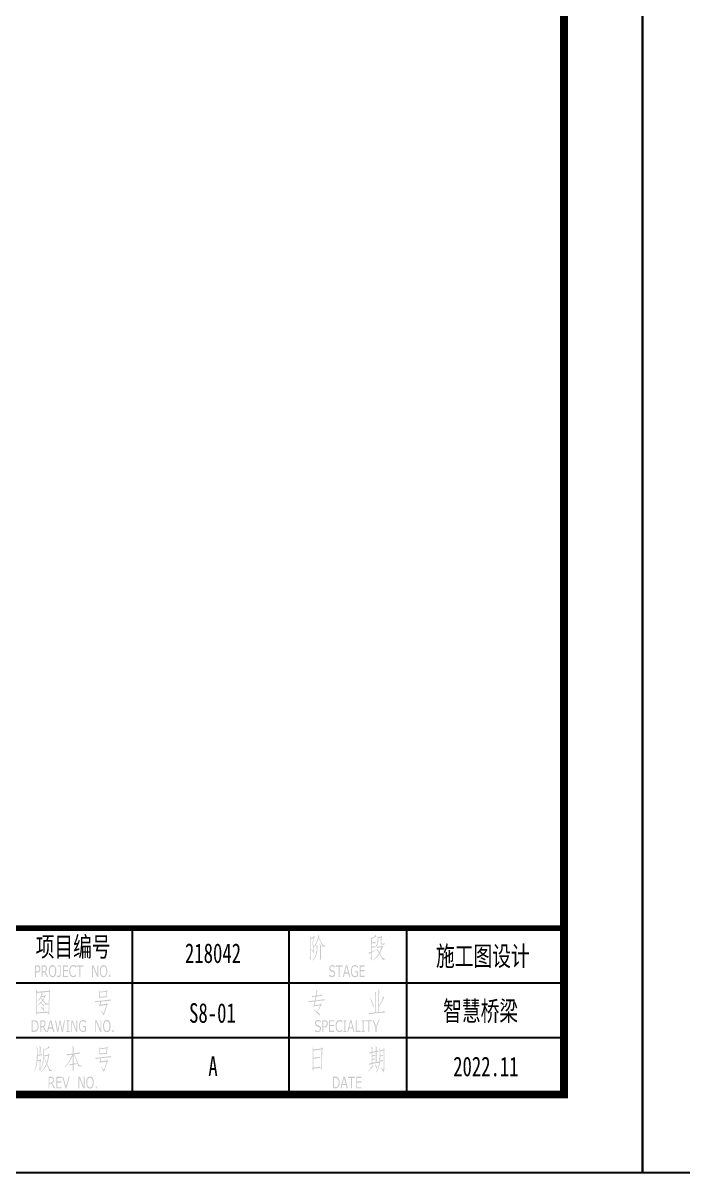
# Model space of a CAD drawing. Header units: millimetres. Extents: x 1621 to 2881, y 1542 to 1880.
# Drawn here: x 1962.3 to 2046.3, y 1583.3 to 1729.8 of the extents above; entities that cross this region are included whole.
import ezdxf
from ezdxf.enums import TextEntityAlignment as Align

# ---------------------------------------------------------------- set-up
doc = ezdxf.new("R2010")
doc.units = ezdxf.units.MM
doc.layers.add('CCCC', color=7, linetype='Continuous')
doc.styles.get("Standard").update_dxf_attribs({"font": '', "width": 0.7})
doc.styles.get('Standard').set_extended_font_data('仿宋_GB2312')

# ---------------------------------------------------------------- blocks, each defined once
blk = doc.blocks.new('tk')
h = blk.add_hatch(color=256)
h.paths.add_polyline_path([(378.29, -266.89), (378.16, -266.76), (378.11, -266.94), (377.75, -267.05), (378.11, -267.07), (377.93, -267.74), (377.96, -267.77), (378.06, -268.1), (378.11, -268.38), (378.06, -268.69), (377.96, -268.74), (378.08, -268.95), (378.11, -268.87), (378.19, -268.54), (378.19, -268.23), (378.24, -268.23), (378.19, -268.2), (378.14, -268), (377.98, -267.72), (378.03, -267.61), (378.14, -267.28), (378.21, -267.02)])
h.paths.add_polyline_path([(378.11, -267.07), (377.75, -267.05), (377.67, -266.76), (377.62, -266.76), (377.65, -266.94), (377.65, -267.3), (377.65, -269.41), (377.6, -269.64), (377.7, -269.9), (377.75, -269.75), (377.75, -267.18)])
h.paths.add_polyline_path([(378.86, -266.82), (378.75, -266.58), (378.73, -266.58), (378.73, -266.61), (378.68, -266.94), (378.62, -267.15), (378.52, -267.48), (378.47, -267.61), (378.34, -267.87), (378.19, -268.2), (378.24, -268.23), (378.37, -268), (378.5, -267.74), (378.62, -267.43), (378.78, -267.1), (378.78, -266.97), (378.83, -266.89)])
h.paths.add_polyline_path([(379.63, -268.05), (379.5, -268.02), (379.32, -267.95), (379.19, -267.74), (379.14, -267.64), (378.98, -267.38), (378.78, -266.97), (378.78, -267.1), (378.93, -267.43), (379.09, -267.77), (379.19, -268.02), (379.27, -268.18), (379.37, -268.15), (379.63, -268.13)])
h.paths.add_polyline_path([(379.09, -268.08), (378.91, -267.84), (378.88, -267.87), (378.91, -267.92), (378.93, -268.26), (378.93, -269.44), (378.91, -269.67), (378.98, -269.9), (379.04, -269.77), (379.04, -268.31)])
h.paths.add_polyline_path([(378.65, -268.13), (378.5, -267.92), (378.47, -267.95), (378.5, -268.13), (378.5, -268.51), (378.5, -268.64), (378.44, -268.98), (378.37, -269.26), (378.29, -269.41), (378.14, -269.64), (377.96, -269.88), (377.96, -269.93), (378.14, -269.8), (378.32, -269.57), (378.44, -269.34), (378.47, -269.23), (378.55, -268.92), (378.6, -268.59), (378.6, -268.38)])
h.paths.add_polyline_path([(377.83, -268.49), (377.8, -268.51), (377.96, -268.74), (378.06, -268.69)], flags=17)
h.paths.add_polyline_path([(386.03, -266.64), (386, -266.64), (385.85, -266.87), (385.75, -266.94), (385.52, -267.1), (385.64, -267.12), (385.85, -267), (386.08, -266.89)])
h.paths.add_polyline_path([(385.64, -267.12), (385.52, -267.1), (385.46, -266.94), (385.41, -266.94), (385.44, -267.07), (385.44, -267.43), (385.41, -268.85), (385.52, -268.8), (385.52, -268.31), (385.57, -268.28), (385.85, -268.26), (386.08, -268.2), (386, -268.2), (385.52, -268.15), (385.54, -267.74), (385.57, -267.74), (385.85, -267.72), (386.03, -267.72), (385.54, -267.61), (385.54, -267.2)])
h.paths.add_polyline_path([(385.95, -267.56), (385.82, -267.59), (385.54, -267.61), (386.03, -267.72)], flags=17)
h.paths.add_polyline_path([(385.93, -268.1), (385.8, -268.13), (385.52, -268.15), (386, -268.2)], flags=17)
h.paths.add_polyline_path([(385.41, -268.98), (385.1, -268.95), (385.21, -269.1)], flags=17)
h.paths.add_polyline_path([(386.03, -268.64), (386.03, -268.59), (385.52, -268.8), (385.41, -268.85), (385.31, -268.87), (385.1, -268.95), (385.41, -268.98), (385.41, -269.46), (385.36, -269.62), (385.46, -269.88), (385.52, -269.82), (385.52, -268.92)])
h.paths.add_polyline_path([(386.67, -267.02), (386.78, -267.02), (386.36, -266.94), (386.26, -266.71), (386.26, -266.76), (386.26, -267.1), (386.26, -267.28), (386.24, -267.61), (386.16, -267.9), (386, -268.2), (386.08, -268.2), (386.24, -267.95), (386.31, -267.66), (386.36, -267.41), (386.36, -267.07)])
h.paths.add_polyline_path([(386.85, -266.92), (386.75, -266.76), (386.67, -266.89), (386.36, -266.94), (386.78, -267.02)])
h.paths.add_polyline_path([(386.78, -267.02), (386.67, -267.02), (386.67, -267.69), (386.78, -267.92), (386.98, -267.92), (387.19, -267.84), (386.85, -267.77), (386.75, -267.64)])
h.paths.add_polyline_path([(387.11, -267.69), (387.01, -267.77), (386.85, -267.77), (387.19, -267.84)], flags=17)
h.paths.add_polyline_path([(386.96, -268.13), (386.83, -268), (386.75, -268.1), (386.57, -268.13), (386.31, -268.18), (386.16, -268.2), (386.26, -268.33), (386.44, -268.28), (386.75, -268.23), (386.88, -268.23)])
h.paths.add_polyline_path([(386.88, -268.23), (386.75, -268.23), (386.72, -268.31), (386.62, -268.62), (386.49, -268.9), (386.44, -269), (386.42, -269.03), (386.52, -269.1), (386.67, -269.36), (386.8, -269.59), (386.88, -269.82), (387.29, -269.77), (387.29, -269.7), (387.14, -269.67), (386.93, -269.59), (386.9, -269.54), (386.75, -269.34), (386.57, -269), (386.65, -268.82), (386.78, -268.54)])
h.paths.add_polyline_path([(386.36, -268.64), (386.31, -268.49), (386.13, -268.54), (386.16, -268.59), (386.29, -268.69), (386.31, -268.72), (386.44, -269), (386.49, -268.9)])
h.paths.add_polyline_path([(386.52, -269.1), (386.42, -269.03), (386.26, -269.28), (386.08, -269.49), (385.9, -269.7), (385.7, -269.88), (385.72, -269.93), (385.75, -269.9), (385.98, -269.72), (386.16, -269.54), (386.34, -269.34)])
h = blk.add_hatch(color=256)
h.paths.add_polyline_path([(343.21, -270.62), (343.08, -270.54), (342.93, -270.52), (342.64, -270.52), (342.64, -272.04), (342.77, -272.04), (342.77, -271.47), (342.93, -271.47), (342.98, -271.47), (343.13, -271.42), (343.23, -271.32), (342.77, -271.32), (342.77, -270.7), (342.93, -270.7), (343.23, -270.65)])
h.paths.add_polyline_path([(343.23, -270.65), (342.93, -270.7), (343.03, -270.7), (343.13, -270.78), (343.16, -270.8), (343.18, -270.98), (343.18, -271.06), (343.13, -271.21), (343.05, -271.29), (342.9, -271.32), (343.23, -271.32), (343.31, -271.16), (343.34, -270.98), (343.31, -270.8)])
h.paths.add_polyline_path([(343.95, -270.54), (343.8, -270.52), (343.49, -270.52), (343.49, -272.04), (343.62, -272.04), (343.62, -271.42), (343.83, -271.42), (343.98, -271.37), (343.62, -271.26), (343.62, -270.7), (343.8, -270.7), (344.08, -270.65), (344.06, -270.62)])
h.paths.add_polyline_path([(344.16, -270.8), (344.08, -270.65), (343.8, -270.7), (343.93, -270.7), (344.01, -270.8), (344.03, -270.96), (344.03, -271.03), (343.98, -271.19), (343.93, -271.24), (343.77, -271.26), (343.62, -271.26), (343.98, -271.37), (344.08, -271.26), (344.16, -271.11), (344.19, -270.93)])
h.paths.add_polyline_path([(343.98, -271.37), (343.83, -271.42), (344.19, -272.04), (344.34, -272.04)])
h.paths.add_polyline_path([(345.14, -270.6), (345.01, -270.52), (344.88, -270.49), (344.75, -270.52), (344.62, -270.6), (344.52, -270.7), (344.52, -270.75), (344.44, -270.88), (344.42, -271.06), (344.39, -271.29), (344.39, -271.34), (344.42, -271.55), (344.47, -271.7), (344.52, -271.86), (344.62, -271.96), (344.88, -271.91), (344.85, -271.91), (344.73, -271.86), (344.62, -271.73), (344.6, -271.68), (344.55, -271.5), (344.55, -271.29), (344.55, -271.16), (344.57, -270.98), (344.62, -270.83), (344.65, -270.8), (344.75, -270.7), (344.88, -270.65)])
h.paths.add_polyline_path([(345.24, -270.7), (345.14, -270.6), (344.88, -270.65), (344.91, -270.65), (345.03, -270.7), (345.14, -270.83), (345.16, -270.9), (345.21, -271.06), (345.21, -271.29), (345.21, -271.39), (345.19, -271.6), (345.14, -271.73), (345.11, -271.78), (345.01, -271.88), (344.88, -271.91), (344.62, -271.96), (344.75, -272.04), (344.88, -272.06), (345.01, -272.04), (345.14, -271.96), (345.24, -271.86), (345.24, -271.83), (345.32, -271.68), (345.34, -271.5), (345.37, -271.29), (345.37, -271.24), (345.34, -271.03), (345.29, -270.85)])
h.paths.add_polyline_path([(345.93, -270.52), (345.57, -270.52), (345.57, -270.67), (345.81, -270.67), (345.81, -271.57), (345.81, -271.7), (345.75, -271.83), (345.75, -271.86), (345.63, -271.88), (345.86, -271.93), (345.91, -271.83), (345.93, -271.65)])
h.paths.add_polyline_path([(345.86, -271.93), (345.63, -271.88), (345.6, -271.88), (345.45, -271.86), (345.45, -272.01), (345.5, -272.04), (345.63, -272.06), (345.75, -272.04)])
h.paths.add_polyline_path([(346.86, -270.52), (346.19, -270.52), (346.19, -272.04), (346.86, -272.04), (346.86, -271.88), (346.32, -271.88), (346.32, -271.29), (346.86, -271.29), (346.86, -271.14), (346.32, -271.14), (346.32, -270.7), (346.86, -270.7)])
h.paths.add_polyline_path([(347.86, -270.65), (347.5, -270.65), (347.61, -270.67), (347.73, -270.75), (347.84, -270.85), (347.86, -270.85)], flags=17)
h.paths.add_polyline_path([(347.76, -270.57), (347.63, -270.52), (347.5, -270.49), (347.35, -270.52), (347.25, -270.6), (347.14, -270.7), (347.12, -270.75), (347.07, -270.9), (347.01, -271.08), (347.01, -271.29), (347.01, -271.34), (347.01, -271.55), (347.07, -271.7), (347.14, -271.86), (347.25, -271.96), (347.37, -272.04), (347.5, -272.06), (347.66, -272.04), (347.71, -272.01), (347.86, -271.93), (347.5, -271.91), (347.45, -271.91), (347.35, -271.86), (347.25, -271.73), (347.19, -271.65), (347.14, -271.5), (347.14, -271.29), (347.14, -271.16), (347.17, -270.98), (347.25, -270.83), (347.25, -270.8), (347.37, -270.7), (347.5, -270.65), (347.86, -270.65)])
h.paths.add_polyline_path([(347.86, -271.7), (347.84, -271.7), (347.79, -271.78), (347.66, -271.86), (347.63, -271.88), (347.5, -271.91), (347.86, -271.93)], flags=17)
h.paths.add_polyline_path([(348.79, -270.52), (347.91, -270.52), (347.91, -270.7), (348.27, -270.7), (348.27, -272.04), (348.4, -272.04), (348.4, -270.7), (348.79, -270.7)])
h.paths.add_polyline_path([(350.07, -270.52), (349.89, -270.52), (349.89, -272.04), (350.02, -272.04), (350.02, -270.72)])
h.paths.add_polyline_path([(350.07, -270.52), (350.02, -270.72), (350.56, -272.04), (350.59, -271.75)])
h.paths.add_polyline_path([(350.69, -270.52), (350.59, -270.52), (350.59, -271.75), (350.56, -272.04), (350.69, -272.04)])
h.paths.add_polyline_path([(351.64, -270.6), (351.51, -270.52), (351.39, -270.49), (351.23, -270.52), (351.13, -270.6), (351.03, -270.7), (351, -270.75), (350.95, -270.88), (350.9, -271.06), (350.9, -271.29), (350.9, -271.34), (350.92, -271.55), (350.95, -271.7), (351.03, -271.86), (351.13, -271.96), (351.39, -271.91), (351.33, -271.91), (351.21, -271.86), (351.13, -271.73), (351.08, -271.68), (351.05, -271.5), (351.03, -271.29), (351.03, -271.16), (351.05, -270.98), (351.13, -270.83), (351.13, -270.8), (351.23, -270.7), (351.39, -270.65)])
h.paths.add_polyline_path([(351.72, -270.7), (351.64, -270.6), (351.39, -270.65), (351.41, -270.65), (351.54, -270.7), (351.62, -270.83), (351.67, -270.9), (351.69, -271.06), (351.72, -271.29), (351.72, -271.39), (351.69, -271.6), (351.62, -271.73), (351.62, -271.78), (351.51, -271.88), (351.39, -271.91), (351.13, -271.96), (351.23, -272.04), (351.39, -272.06), (351.51, -272.04), (351.62, -271.96), (351.72, -271.86), (351.75, -271.83), (351.8, -271.68), (351.85, -271.5), (351.85, -271.29), (351.85, -271.24), (351.82, -271.03), (351.8, -270.85)])
h.paths.add_polyline_path([(352.23, -271.75), (352.08, -271.75), (352.08, -272.04), (352.23, -272.04)])
h = blk.add_hatch(color=256)
h.paths.add_polyline_path([(380.84, -270.62), (380.73, -270.57), (380.6, -270.52), (380.48, -270.49), (380.45, -270.49), (380.32, -270.54), (380.22, -270.62), (380.48, -270.65), (380.58, -270.67), (380.71, -270.72), (380.81, -270.83), (380.84, -270.83)])
h.paths.add_polyline_path([(380.53, -271.19), (380.4, -271.14), (380.27, -271.06), (380.24, -270.9), (380.24, -270.88), (380.3, -270.72), (380.35, -270.7), (380.48, -270.65), (380.22, -270.62), (380.14, -270.75), (380.09, -270.93), (380.12, -271.03), (380.17, -271.19), (380.24, -271.26), (380.37, -271.34), (380.6, -271.39), (380.71, -271.5), (380.73, -271.62), (380.73, -271.68), (380.66, -271.83), (380.6, -271.88), (380.48, -271.91), (380.76, -271.93), (380.84, -271.78), (380.86, -271.6), (380.86, -271.47), (380.81, -271.37), (380.73, -271.26), (380.58, -271.21)])
h.paths.add_polyline_path([(380.76, -271.93), (380.48, -271.91), (380.35, -271.88), (380.22, -271.8), (380.12, -271.7), (380.09, -271.7), (380.09, -271.93), (380.22, -271.98), (380.35, -272.04), (380.48, -272.06), (380.53, -272.06), (380.66, -272.01)])
h.paths.add_polyline_path([(381.81, -270.52), (380.94, -270.52), (380.94, -270.7), (381.3, -270.7), (381.3, -272.04), (381.43, -272.04), (381.43, -270.7), (381.81, -270.7)])
h.paths.add_polyline_path([(382.4, -270.52), (382.22, -270.52), (381.84, -272.04), (381.97, -272.04), (382.07, -271.6), (382.53, -271.6), (382.12, -271.44), (382.3, -270.7)])
h.paths.add_polyline_path([(382.4, -270.52), (382.3, -270.7), (382.51, -271.44), (382.12, -271.44), (382.53, -271.6), (382.64, -272.04), (382.79, -272.04)])
h.paths.add_polyline_path([(383.51, -270.52), (383.38, -270.49), (383.36, -270.49), (383.23, -270.54), (383.1, -270.6), (383, -270.7), (382.97, -270.75), (382.92, -270.9), (382.87, -271.06), (382.87, -271.29), (382.87, -271.34), (382.89, -271.55), (382.92, -271.73), (383, -271.86), (383.02, -271.88), (383.12, -271.98), (383.25, -272.04), (383.38, -272.06), (383.48, -272.04), (383.61, -272.01), (383.77, -271.91), (383.38, -271.91), (383.33, -271.91), (383.2, -271.86), (383.1, -271.73), (383.05, -271.65), (383.02, -271.47), (383, -271.26), (383, -271.16), (383.02, -270.98), (383.1, -270.83), (383.12, -270.78), (383.23, -270.7), (383.36, -270.65), (383.77, -270.65), (383.64, -270.57)])
h.paths.add_polyline_path([(383.77, -270.65), (383.38, -270.65), (383.51, -270.67), (383.64, -270.75), (383.74, -270.85), (383.77, -270.85)], flags=17)
h.paths.add_polyline_path([(383.77, -271.29), (383.36, -271.29), (383.36, -271.44), (383.64, -271.44), (383.64, -271.83), (383.51, -271.88), (383.38, -271.91), (383.77, -271.91)], flags=17)
h.paths.add_polyline_path([(384.64, -270.52), (383.97, -270.52), (383.97, -272.04), (384.64, -272.04), (384.64, -271.86), (384.1, -271.86), (384.1, -271.29), (384.64, -271.29), (384.64, -271.14), (384.1, -271.14), (384.1, -270.7), (384.64, -270.7)])
h = blk.add_hatch(color=256)
h.paths.add_polyline_path([(344.44, -273.91), (342.9, -273.91), (342.8, -273.62), (342.77, -273.65), (342.77, -273.75), (342.8, -274.11), (342.8, -276.45), (342.77, -276.66), (342.9, -276.94), (342.93, -276.66), (344.31, -276.58), (342.9, -276.56), (342.9, -274.06), (343.52, -274.01), (343.57, -274.01)])
h.paths.add_polyline_path([(344.49, -273.65), (344.42, -273.78), (342.9, -273.91), (344.44, -273.91), (344.39, -275.42), (344.24, -275.42), (343.95, -275.48), (344.37, -275.5), (344.37, -275.53), (344.37, -276.04), (344.37, -276.38), (344.34, -276.53), (342.9, -276.56), (344.31, -276.58), (344.42, -276.86), (344.47, -276.71), (344.47, -276.68), (344.47, -276.61), (344.47, -276.45), (344.47, -276.22), (344.47, -275.91), (344.49, -275.53), (344.49, -275.06), (344.52, -274.55), (344.52, -273.93), (344.62, -273.8)])
h.paths.add_polyline_path([(343.57, -274.01), (343.52, -274.01), (343.44, -274.27), (343.34, -274.55), (343.18, -274.83), (343.05, -275.09), (343.08, -275.14), (343.23, -274.94), (343.36, -274.7), (343.47, -274.68), (343.39, -274.68), (343.44, -274.52), (343.83, -274.52), (343.95, -274.52), (343.47, -274.47), (343.57, -274.24), (343.65, -274.16)], flags=17)
h.paths.add_polyline_path([(344.03, -274.45), (343.93, -274.29), (343.85, -274.4), (343.47, -274.47), (343.95, -274.52)], flags=17)
h.paths.add_polyline_path([(343.95, -274.52), (343.83, -274.52), (343.77, -274.65), (343.62, -274.91), (343.57, -274.99), (343.65, -275.06), (343.75, -275.19), (343.95, -275.48), (344.24, -275.42), (344.06, -275.37), (343.93, -275.24), (343.7, -274.99), (343.8, -274.83)], flags=17)
h.paths.add_polyline_path([(343.83, -274.52), (343.44, -274.52), (343.49, -274.63), (343.57, -274.6)], flags=16)
h.paths.add_polyline_path([(343.47, -274.68), (343.36, -274.7), (343.41, -274.78), (343.57, -274.99), (343.62, -274.91), (343.52, -274.78)], flags=16)
h.paths.add_polyline_path([(343.65, -275.06), (343.57, -274.99), (343.49, -275.09), (343.31, -275.3), (343.11, -275.5), (342.93, -275.66), (342.93, -275.71), (343.05, -275.63), (343.26, -275.48), (343.47, -275.3)], flags=17)
h.paths.add_polyline_path([(343.8, -275.58), (343.7, -275.53), (343.47, -275.35), (343.44, -275.42), (343.65, -275.66), (343.8, -275.84)], flags=17)
h.paths.add_polyline_path([(343.62, -275.96), (343.39, -275.76), (343.34, -275.81), (343.47, -275.96), (343.65, -276.2), (343.8, -276.4), (343.8, -276.09)], flags=17)
h.paths.add_polyline_path([(344.37, -275.5), (343.95, -275.48), (344.01, -275.58)], flags=17)
h.paths.add_polyline_path([(344.21, -276.43), (344.16, -276.43), (344.03, -276.45), (343.83, -276.45), (343.59, -276.48), (343.29, -276.5), (342.9, -276.56), (344.34, -276.53)], flags=17)
h.paths.add_polyline_path([(351.9, -273.8), (351.77, -273.68), (351.72, -273.8), (350.87, -273.91), (351.82, -273.91)])
h.paths.add_polyline_path([(351.82, -273.91), (351.72, -273.91), (351.69, -274.47), (350.92, -274.55), (350.77, -274.58), (350.87, -274.76), (350.92, -274.68), (351.85, -274.58), (351.77, -274.45)])
h.paths.add_polyline_path([(351.72, -273.91), (350.87, -273.91), (350.79, -273.68), (350.77, -273.7), (350.77, -273.73), (350.82, -274.06), (350.82, -274.4), (350.77, -274.58), (350.92, -274.55), (350.9, -274.01)])
h.paths.add_polyline_path([(352.26, -275.04), (352.36, -275.04), (352.21, -274.88), (352.16, -274.88), (351.98, -274.94), (351.69, -274.96), (351.31, -275.01), (351.15, -275.04), (350.82, -275.06), (350.56, -275.09), (350.38, -275.09), (351.59, -275.12), (351.87, -275.09), (352.08, -275.06)])
h.paths.add_polyline_path([(351.26, -275.14), (351.59, -275.12), (350.38, -275.09), (350.25, -275.09), (350.38, -275.27), (350.41, -275.24), (350.59, -275.22), (350.95, -275.17), (351.08, -275.17)])
h.paths.add_polyline_path([(351.08, -275.17), (350.95, -275.17), (350.85, -275.58), (350.97, -275.55)])
h.paths.add_polyline_path([(351.93, -275.5), (351.8, -275.32), (351.72, -275.45), (350.97, -275.55), (350.85, -275.58), (350.79, -275.6), (351.72, -275.6), (351.67, -275.81), (351.54, -276.2), (351.44, -276.48), (351.36, -276.66), (351.49, -276.68), (351.59, -276.4), (351.69, -276.04), (351.82, -275.6)])
h.paths.add_polyline_path([(351.72, -275.6), (350.79, -275.6), (350.87, -275.78), (350.95, -275.71)], flags=17)
h.paths.add_polyline_path([(351.03, -276.22), (351, -276.25), (351.08, -276.4), (351.26, -276.68), (351.36, -276.92), (351.39, -276.86), (351.49, -276.68), (351.36, -276.66)])
h = blk.add_hatch(color=256)
h.paths.add_polyline_path([(379.14, -274.25), (379.04, -274.3), (378.83, -274.35), (378.5, -274.4), (378.39, -274.4), (378.29, -274.43), (378.03, -274.45), (377.85, -274.48), (377.98, -274.61), (378.06, -274.58), (378.37, -274.53), (378.47, -274.53), (378.57, -274.5), (378.88, -274.45), (379.11, -274.43), (379.24, -274.4)])
h.paths.add_polyline_path([(378.62, -273.89), (378.47, -273.6), (378.44, -273.63), (378.47, -273.71), (378.47, -273.96), (378.39, -274.4), (378.5, -274.4), (378.52, -274.3), (378.57, -273.99)])
h.paths.add_polyline_path([(379.47, -274.84), (379.45, -274.86), (379.29, -274.89), (379.09, -274.92), (378.78, -274.97), (378.39, -275.02), (379.5, -275.02), (379.6, -275.02)])
h.paths.add_polyline_path([(378.83, -275.07), (379.11, -275.04), (379.34, -275.02), (378.39, -275.02), (378.47, -274.53), (378.37, -274.53), (378.29, -275.02), (378.11, -275.04), (377.8, -275.07), (377.6, -275.1), (378.47, -275.12)])
h.paths.add_polyline_path([(378.47, -275.12), (377.6, -275.1), (377.44, -275.1), (377.57, -275.25), (377.67, -275.22), (377.9, -275.2), (378.26, -275.15), (378.37, -275.15)])
h.paths.add_polyline_path([(378.37, -275.15), (378.26, -275.15), (378.16, -275.61), (378.08, -275.66), (378.16, -275.84), (378.24, -275.76), (378.93, -275.64), (378.26, -275.64)])
h.paths.add_polyline_path([(379.16, -275.56), (379.01, -275.38), (378.96, -275.51), (378.26, -275.64), (378.93, -275.64), (378.62, -276.51), (378.68, -276.51), (378.78, -276.23), (378.93, -275.92), (379.01, -275.74)])
h.paths.add_polyline_path([(378.93, -276.72), (378.86, -276.69), (378.65, -276.54), (378.68, -276.51), (378.62, -276.51), (378.14, -276.15), (378.11, -276.2), (378.32, -276.41), (378.52, -276.59), (378.73, -276.79), (378.88, -276.97)])
h = blk.add_hatch(color=256)
h.paths.add_polyline_path([(385.77, -275.66), (385.7, -275.48), (385.59, -275.17), (385.46, -274.89), (385.34, -274.58), (385.31, -274.63), (385.34, -274.71), (385.46, -275.07), (385.57, -275.4), (385.64, -275.69), (385.7, -275.94)], flags=17)
h.paths.add_polyline_path([(386.03, -274.45), (386.03, -274.38), (386.08, -274.09), (385.9, -273.86), (385.88, -273.89), (385.93, -273.99), (385.95, -274.35), (385.93, -276.54), (385.75, -276.56), (385.46, -276.59), (385.23, -276.61), (386.42, -276.61), (386.72, -276.59), (386.98, -276.56), (386.03, -276.54)])
h.paths.add_polyline_path([(386.47, -274.14), (386.52, -273.86), (386.34, -273.6), (386.31, -273.66), (386.34, -273.76), (386.36, -274.14), (386.36, -276.51), (386.03, -276.54), (386.98, -276.56), (387.19, -276.54), (387.32, -276.54), (386.44, -276.51), (386.44, -275.82), (386.44, -275.69)])
h.paths.add_polyline_path([(386.65, -275.51), (386.78, -275.25), (386.9, -275.02), (386.93, -274.94), (387.08, -274.76), (386.96, -274.4), (386.93, -274.43), (386.93, -274.53), (386.85, -274.86), (386.75, -275.1), (386.62, -275.38), (386.44, -275.69), (386.44, -275.82)], flags=17)
h.paths.add_polyline_path([(387.16, -276.38), (387.03, -276.41), (386.8, -276.46), (386.44, -276.51), (387.32, -276.54)], flags=17)
h.paths.add_polyline_path([(385.9, -276.66), (386.26, -276.64), (386.42, -276.61), (385.23, -276.61), (385.1, -276.59), (385.26, -276.79), (385.28, -276.77), (385.41, -276.74), (385.62, -276.72)])
h = blk.add_hatch(color=256)
h.paths.add_polyline_path([(342.77, -277.58), (342.64, -277.53), (342.49, -277.53), (342.23, -277.53), (342.23, -279.02), (342.49, -279.02), (342.64, -279.02), (342.77, -278.97), (342.9, -278.9), (342.36, -278.87), (342.36, -277.69), (342.49, -277.69), (342.85, -277.61)])
h.paths.add_polyline_path([(342.95, -277.71), (342.85, -277.61), (342.49, -277.69), (342.64, -277.71), (342.77, -277.76), (342.85, -277.84), (342.9, -277.92), (342.95, -278.07), (342.98, -278.28), (342.98, -278.41), (342.93, -278.59), (342.85, -278.72), (342.77, -278.79), (342.64, -278.84), (342.49, -278.87), (342.36, -278.87), (342.9, -278.9), (342.98, -278.82), (342.98, -278.79), (343.05, -278.64), (343.11, -278.48), (343.11, -278.28), (343.11, -278.23), (343.08, -278.02), (343.03, -277.87)])
h.paths.add_polyline_path([(343.75, -277.56), (343.59, -277.53), (343.31, -277.53), (343.31, -279.02), (343.44, -279.02), (343.44, -278.43), (343.65, -278.43), (343.77, -278.38), (343.8, -278.36), (343.44, -278.28), (343.44, -277.69), (343.62, -277.69), (343.9, -277.64), (343.88, -277.61)])
h.paths.add_polyline_path([(343.9, -277.64), (343.62, -277.69), (343.72, -277.71), (343.83, -277.79), (343.85, -277.94), (343.85, -278.02), (343.8, -278.2), (343.72, -278.25), (343.59, -278.28), (343.44, -278.28), (343.8, -278.36), (343.9, -278.25), (343.98, -278.12), (343.98, -277.94), (343.98, -277.79)])
h.paths.add_polyline_path([(343.77, -278.38), (343.65, -278.43), (343.98, -279.02), (344.16, -279.02)])
h.paths.add_polyline_path([(344.73, -277.53), (344.55, -277.53), (344.16, -279.02), (344.29, -279.02), (344.39, -278.61), (344.85, -278.61), (344.44, -278.46), (344.62, -277.71)])
h.paths.add_polyline_path([(344.73, -277.53), (344.62, -277.71), (344.8, -278.46), (344.44, -278.46), (344.85, -278.61), (344.96, -279.02), (345.11, -279.02)])
h.paths.add_polyline_path([(345.32, -277.53), (345.19, -277.53), (345.47, -279.02), (345.55, -278.74)])
h.paths.add_polyline_path([(345.88, -277.53), (345.78, -277.53), (345.55, -278.74), (345.47, -279.02), (345.6, -279.02), (345.83, -277.79)])
h.paths.add_polyline_path([(345.88, -277.53), (345.83, -277.79), (346.06, -279.02), (346.11, -278.74)])
h.paths.add_polyline_path([(346.47, -277.53), (346.35, -277.53), (346.11, -278.74), (346.06, -279.02), (346.19, -279.02)])
h.paths.add_polyline_path([(347.04, -277.53), (346.63, -277.53), (346.63, -277.66), (346.76, -277.66), (346.76, -278.9), (346.63, -278.9), (346.63, -279.02), (347.04, -279.02), (347.04, -278.9), (346.89, -278.9), (346.89, -277.66), (347.04, -277.66)])
h.paths.add_polyline_path([(347.43, -277.53), (347.25, -277.53), (347.25, -279.02), (347.37, -279.02), (347.37, -277.74)])
h.paths.add_polyline_path([(347.43, -277.53), (347.37, -277.74), (347.89, -279.02), (347.91, -278.77)])
h.paths.add_polyline_path([(348.04, -277.53), (347.91, -277.53), (347.91, -278.77), (347.89, -279.02), (348.04, -279.02)])
h.paths.add_polyline_path([(349.02, -277.56), (348.89, -277.51), (348.76, -277.51), (348.74, -277.51), (348.61, -277.53), (348.48, -277.61), (348.38, -277.71), (348.35, -277.74), (348.3, -277.89), (348.25, -278.07), (348.25, -278.28), (348.25, -278.36), (348.25, -278.54), (348.3, -278.72), (348.38, -278.84), (348.4, -278.87), (348.51, -278.97), (348.63, -279.05), (348.76, -279.05), (348.87, -279.05), (348.99, -279), (349.15, -278.92), (348.76, -278.9), (348.71, -278.9), (348.58, -278.84), (348.48, -278.74), (348.43, -278.64), (348.38, -278.48), (348.38, -278.28), (348.38, -278.15), (348.4, -277.97), (348.48, -277.82), (348.51, -277.79), (348.61, -277.69), (348.74, -277.66), (349.12, -277.64)])
h.paths.add_polyline_path([(349.12, -277.64), (348.74, -277.66), (348.76, -277.66), (348.89, -277.69), (349.02, -277.74), (349.12, -277.87)], flags=17)
h.paths.add_polyline_path([(349.15, -278.28), (348.74, -278.28), (348.74, -278.43), (349.02, -278.43), (349.02, -278.82), (348.89, -278.87), (348.76, -278.9), (349.15, -278.92)], flags=17)
h.paths.add_polyline_path([(350.49, -277.53), (350.31, -277.53), (350.31, -279.02), (350.43, -279.02), (350.43, -277.74)])
h.paths.add_polyline_path([(350.49, -277.53), (350.43, -277.74), (350.95, -279.02), (351, -278.77)])
h.paths.add_polyline_path([(351.1, -277.53), (351, -277.53), (351, -278.77), (350.95, -279.02), (351.1, -279.02)])
h.paths.add_polyline_path([(351.93, -277.53), (351.77, -277.51), (351.64, -277.53), (351.54, -277.58), (351.44, -277.71), (351.41, -277.74), (351.36, -277.89), (351.31, -278.07), (351.31, -278.28), (351.31, -278.33), (351.33, -278.54), (351.36, -278.72), (351.44, -278.84), (351.51, -278.97), (351.77, -278.9), (351.75, -278.9), (351.62, -278.84), (351.54, -278.74), (351.49, -278.66), (351.46, -278.48), (351.44, -278.28), (351.44, -278.15), (351.46, -277.97), (351.54, -277.82), (351.54, -277.79), (351.64, -277.69), (351.77, -277.66), (352.03, -277.58)])
h.paths.add_polyline_path([(352.03, -277.58), (351.77, -277.66), (351.8, -277.66), (351.93, -277.71), (352.03, -277.82), (352.08, -277.89), (352.11, -278.07), (352.13, -278.28), (352.13, -278.41), (352.08, -278.59), (352.03, -278.74), (352.03, -278.77), (351.93, -278.87), (351.77, -278.9), (351.51, -278.97), (351.64, -279.02), (351.77, -279.05), (351.93, -279.05), (352.03, -278.97), (352.13, -278.84), (352.16, -278.82), (352.21, -278.66), (352.26, -278.48), (352.26, -278.28), (352.26, -278.23), (352.23, -278.02), (352.21, -277.84), (352.13, -277.71)])
h.paths.add_polyline_path([(352.65, -278.77), (352.49, -278.77), (352.49, -279.02), (352.65, -279.02)])
h = blk.add_hatch(color=256)
h.paths.add_polyline_path([(378.93, -277.56), (378.8, -277.51), (378.68, -277.51), (378.65, -277.51), (378.52, -277.54), (378.39, -277.62), (378.68, -277.67), (378.78, -277.67), (378.91, -277.72), (379.01, -277.82), (379.01, -277.62)])
h.paths.add_polyline_path([(378.93, -278.28), (378.91, -278.26), (378.78, -278.21), (378.7, -278.18), (378.57, -278.16), (378.47, -278.05), (378.42, -277.9), (378.42, -277.87), (378.5, -277.72), (378.55, -277.69), (378.68, -277.67), (378.39, -277.62), (378.32, -277.74), (378.29, -277.92), (378.32, -278.03), (378.37, -278.18), (378.42, -278.26), (378.55, -278.34), (378.8, -278.41), (378.91, -278.49), (378.93, -278.64), (378.93, -278.67), (378.86, -278.82), (378.8, -278.88), (378.65, -278.9), (378.96, -278.93), (379.04, -278.77), (379.06, -278.59), (379.06, -278.46), (379.01, -278.36)])
h.paths.add_polyline_path([(378.96, -278.93), (378.65, -278.9), (378.52, -278.88), (378.42, -278.82), (378.29, -278.7), (378.29, -278.93), (378.39, -279), (378.52, -279.03), (378.65, -279.06), (378.7, -279.06), (378.86, -279)])
h.paths.add_polyline_path([(379.81, -277.62), (379.68, -277.54), (379.52, -277.54), (379.24, -277.54), (379.24, -279.03), (379.37, -279.03), (379.37, -278.46), (379.52, -278.46), (379.58, -278.46), (379.73, -278.41), (379.83, -278.34), (379.83, -278.31), (379.37, -278.31), (379.37, -277.69), (379.52, -277.69), (379.83, -277.64)])
h.paths.add_polyline_path([(379.83, -277.64), (379.52, -277.69), (379.63, -277.69), (379.73, -277.77), (379.76, -277.8), (379.81, -277.98), (379.78, -278.05), (379.73, -278.21), (379.65, -278.28), (379.5, -278.31), (379.83, -278.31), (379.91, -278.16), (379.94, -277.98), (379.91, -277.8)])
h.paths.add_polyline_path([(380.78, -277.54), (380.09, -277.54), (380.09, -279.03), (380.78, -279.03), (380.78, -278.88), (380.22, -278.88), (380.22, -278.28), (380.76, -278.28), (380.76, -278.13), (380.22, -278.13), (380.22, -277.69), (380.78, -277.69)])
h.paths.add_polyline_path([(381.76, -277.64), (381.4, -277.67), (381.5, -277.67), (381.63, -277.74), (381.76, -277.85)], flags=17)
h.paths.add_polyline_path([(381.66, -277.56), (381.53, -277.51), (381.4, -277.51), (381.27, -277.54), (381.14, -277.59), (381.04, -277.72), (381.02, -277.74), (380.96, -277.9), (380.91, -278.08), (380.91, -278.28), (380.91, -278.34), (380.94, -278.54), (380.96, -278.72), (381.04, -278.85), (381.04, -278.88), (381.14, -278.98), (381.27, -279.03), (381.4, -279.06), (381.43, -279.06), (381.56, -279.03), (381.61, -279), (381.76, -278.93), (381.4, -278.9), (381.38, -278.9), (381.25, -278.85), (381.14, -278.75), (381.09, -278.67), (381.07, -278.49), (381.04, -278.28), (381.04, -278.16), (381.09, -277.98), (381.14, -277.82), (381.17, -277.8), (381.27, -277.69), (381.4, -277.67), (381.76, -277.64)])
h.paths.add_polyline_path([(381.76, -278.7), (381.68, -278.77), (381.58, -278.85), (381.53, -278.88), (381.4, -278.9), (381.76, -278.93)], flags=17)
h.paths.add_polyline_path([(382.15, -277.67), (382.3, -277.67), (382.3, -277.54), (381.89, -277.54), (381.89, -277.67), (382.02, -277.67), (382.02, -278.9), (381.89, -278.9), (381.89, -279.03), (382.3, -279.03), (382.3, -278.9), (382.15, -278.9)])
h.paths.add_polyline_path([(382.87, -277.72), (382.94, -277.54), (382.79, -277.54), (382.4, -279.03), (382.53, -279.03), (382.64, -278.59), (383.1, -278.59), (382.66, -278.44)])
h.paths.add_polyline_path([(382.94, -277.54), (382.87, -277.72), (383.05, -278.44), (382.66, -278.44), (383.1, -278.59), (383.2, -279.03), (383.33, -279.03)])
h.paths.add_polyline_path([(383.61, -277.54), (383.48, -277.54), (383.48, -279.03), (384.13, -279.03), (384.13, -278.88), (383.61, -278.88)])
h.paths.add_polyline_path([(384.64, -277.54), (384.23, -277.54), (384.23, -277.67), (384.36, -277.67), (384.36, -278.9), (384.23, -278.9), (384.23, -279.03), (384.64, -279.03), (384.64, -278.9), (384.49, -278.9), (384.49, -277.67), (384.64, -277.67)])
h.paths.add_polyline_path([(385.59, -277.54), (384.72, -277.54), (384.72, -277.69), (385.1, -277.69), (385.1, -279.03), (385.23, -279.03), (385.23, -277.69), (385.59, -277.69)])
h.paths.add_polyline_path([(385.77, -277.54), (385.62, -277.54), (386, -278.44), (386, -279.03), (386.13, -279.03), (386.13, -278.41), (386.08, -278.26)])
h.paths.add_polyline_path([(386.52, -277.54), (386.39, -277.54), (386.08, -278.26), (386.13, -278.41)])
h = blk.add_hatch(color=256)
h.paths.add_polyline_path([(343.37, -282.02), (343.43, -282.02), (343.49, -282.01), (343.53, -282.01), (343.57, -282), (343.6, -282), (342.97, -281.96), (342.97, -281.42), (342.97, -281.38), (342.97, -281.26), (342.99, -281.19), (343.01, -281.16), (342.84, -280.96), (342.81, -281), (342.83, -281.06), (342.86, -281.14), (342.88, -281.23), (342.88, -281.32), (342.88, -281.66), (342.88, -281.67), (342.88, -281.71), (342.88, -281.76), (342.88, -281.83), (342.88, -281.91), (342.88, -282.01), (342.88, -282.11), (342.87, -282.23), (342.87, -282.36), (342.87, -282.5), (342.87, -282.54), (342.86, -282.64), (342.96, -282.62), (342.96, -282.55), (342.97, -282.47), (342.97, -282.38), (342.97, -282.29), (342.97, -282.19), (342.97, -282.09), (343.06, -282.07), (343.15, -282.06), (343.23, -282.05), (343.3, -282.03)])
h.paths.add_polyline_path([(343.52, -281.85), (343.5, -281.86), (343.44, -281.88), (343.34, -281.89), (343.25, -281.92), (342.97, -281.96), (343.6, -282)], flags=17)
h.paths.add_polyline_path([(343.35, -281.3), (343.35, -281.17), (343.36, -281.08), (343.37, -281.01), (343.4, -280.97), (343.24, -280.77), (343.21, -280.82), (343.22, -280.84), (343.24, -280.92), (343.25, -281), (343.26, -281.1), (343.26, -281.2), (343.25, -281.92), (343.34, -281.89)])
h.paths.add_polyline_path([(343.42, -282.6), (343.32, -282.45), (343.25, -282.57), (342.96, -282.62), (342.86, -282.64), (342.85, -282.74), (342.84, -282.83), (342.83, -282.92), (342.82, -283.01), (342.81, -283.1), (342.79, -283.18), (342.78, -283.26), (342.76, -283.34), (342.75, -283.4), (342.73, -283.49), (342.7, -283.57), (342.68, -283.65), (342.65, -283.73), (342.62, -283.81), (342.58, -283.89), (342.55, -283.97), (342.51, -284.05), (342.54, -284.07), (342.55, -284.05), (342.6, -283.98), (342.64, -283.9), (342.68, -283.82), (342.72, -283.74), (342.75, -283.67), (342.78, -283.59), (342.8, -283.51), (342.83, -283.44), (342.85, -283.36), (342.87, -283.27), (342.89, -283.17), (342.91, -283.08), (342.92, -282.99), (342.93, -282.9), (342.94, -282.82), (342.95, -282.75), (343.25, -282.7), (343.35, -282.7)])
h.paths.add_polyline_path([(343.35, -282.7), (343.25, -282.7), (343.23, -283.52), (343.23, -283.54), (343.22, -283.65), (343.2, -283.72), (343.17, -283.76), (343.27, -284), (343.28, -284.02), (343.3, -284.01), (343.31, -283.93), (343.31, -283.8), (343.36, -283.8), (343.31, -283.77)], flags=17)
h.paths.add_polyline_path([(344.43, -281.04), (344.47, -281.01), (344.51, -280.99), (344.4, -280.8), (344.38, -280.85), (344.36, -280.88), (344.32, -280.93), (344.27, -280.99), (344.19, -281.06), (344.19, -281.06), (344.13, -281.1), (344.08, -281.14), (344.02, -281.18), (343.97, -281.22), (343.91, -281.26), (343.84, -281.29), (343.78, -281.33), (343.9, -281.35), (343.96, -281.31), (344.02, -281.28), (344.08, -281.25), (344.14, -281.21), (344.19, -281.18), (344.25, -281.15), (344.28, -281.12), (344.36, -281.08)])
h.paths.add_polyline_path([(343.79, -281.4), (343.83, -281.38), (343.9, -281.35), (343.78, -281.33), (343.7, -281.06), (343.66, -281.07), (343.67, -281.09), (343.68, -281.16), (343.69, -281.23), (343.69, -281.33), (343.7, -281.44), (343.7, -281.56), (343.7, -281.57), (343.7, -281.66), (343.7, -281.75), (343.7, -281.84), (343.69, -281.93), (343.69, -282.02), (343.78, -282)])
h.paths.add_polyline_path([(344.51, -281.92), (344.38, -281.77), (344.32, -281.92), (344.29, -281.92), (344.22, -281.94), (344.15, -281.95), (344.08, -281.97), (344.02, -281.98), (343.96, -281.99), (343.9, -281.99), (343.84, -282), (343.78, -282), (343.69, -282.02), (344.33, -282.05), (344.33, -282.06), (344.32, -282.15), (344.3, -282.23), (344.29, -282.32), (344.27, -282.4), (344.25, -282.49), (344.23, -282.58), (344.21, -282.66), (344.18, -282.75), (344.16, -282.84), (344.13, -282.93), (344.05, -282.94), (344.09, -283.05), (344.06, -283.11), (344.03, -283.18), (343.99, -283.26), (343.96, -283.33), (343.92, -283.4), (343.88, -283.47), (343.84, -283.54), (343.8, -283.61), (343.75, -283.67), (343.71, -283.74), (343.66, -283.8), (343.62, -283.86), (343.57, -283.92), (343.52, -283.98), (343.46, -284.04), (343.41, -284.1), (343.44, -284.15), (343.47, -284.12), (343.52, -284.07), (343.58, -284.01), (343.63, -283.96), (343.68, -283.9), (343.73, -283.84), (343.77, -283.78), (343.82, -283.72), (343.87, -283.66), (343.91, -283.6), (343.95, -283.53), (344, -283.46), (344.04, -283.39), (344.07, -283.32), (344.11, -283.25), (344.15, -283.17), (344.23, -283.17), (344.19, -283.06), (344.2, -283.04), (344.23, -282.95), (344.25, -282.86), (344.28, -282.77), (344.31, -282.68), (344.33, -282.59), (344.35, -282.51), (344.37, -282.42), (344.39, -282.33), (344.4, -282.25), (344.42, -282.17), (344.43, -282.08), (344.44, -282)])
h.paths.add_polyline_path([(344.14, -282.09), (344.23, -282.07), (344.33, -282.05), (343.77, -282.05), (343.89, -282.16), (343.92, -282.15), (343.95, -282.14), (344, -282.12), (344.07, -282.11)], flags=16)
h.paths.add_polyline_path([(343.77, -282.05), (344.33, -282.05), (343.69, -282.02), (343.69, -282.11), (343.68, -282.21), (343.68, -282.3), (343.78, -282.34), (343.82, -282.38), (343.87, -282.47), (343.87, -282.48), (343.89, -282.54), (343.92, -282.6), (343.95, -282.67), (343.98, -282.76), (344.01, -282.84), (344.05, -282.94), (344.13, -282.93), (344.12, -282.91), (344.08, -282.82), (344.04, -282.74), (344.01, -282.66), (343.98, -282.58), (343.96, -282.52), (343.93, -282.44), (343.91, -282.35), (343.91, -282.29), (343.76, -282.29), (343.76, -282.23), (343.77, -282.14)], flags=17)
h.paths.add_polyline_path([(343.75, -282.44), (343.76, -282.34), (343.78, -282.34), (343.68, -282.3), (343.67, -282.37), (343.67, -282.46), (343.66, -282.55), (343.64, -282.64), (343.63, -282.73), (343.62, -282.82), (343.6, -282.91), (343.59, -283), (343.57, -283.09), (343.56, -283.14), (343.53, -283.23), (343.51, -283.31), (343.48, -283.4), (343.45, -283.48), (343.42, -283.55), (343.38, -283.63), (343.35, -283.7), (343.31, -283.77), (343.36, -283.8), (343.4, -283.72), (343.44, -283.65), (343.48, -283.57), (343.52, -283.49), (343.55, -283.41), (343.58, -283.34), (343.61, -283.26), (343.63, -283.18), (343.65, -283.1), (343.66, -283.06), (343.68, -282.98), (343.69, -282.89), (343.71, -282.8), (343.72, -282.71), (343.73, -282.62), (343.74, -282.53)])
h.paths.add_polyline_path([(344.23, -283.17), (344.15, -283.17), (344.16, -283.2), (344.2, -283.31), (344.24, -283.4), (344.28, -283.49), (344.31, -283.56), (344.34, -283.63), (344.37, -283.69), (344.39, -283.75), (344.42, -283.85), (344.44, -283.93), (344.43, -283.99), (344.82, -283.99), (344.82, -283.92), (344.76, -283.9), (344.69, -283.88), (344.63, -283.86), (344.59, -283.83), (344.57, -283.82), (344.53, -283.77), (344.49, -283.7), (344.44, -283.62), (344.43, -283.61), (344.41, -283.56), (344.38, -283.5), (344.35, -283.43), (344.31, -283.36), (344.28, -283.27)])
h.paths.add_polyline_path([(343.36, -283.8), (343.31, -283.8), (343.34, -283.83)], flags=16)
h.paths.add_polyline_path([(347.93, -281.85), (348, -281.83), (348.08, -281.82), (348.15, -281.81), (348.21, -281.81), (348.26, -281.8), (348.31, -281.79), (348.36, -281.79), (348.39, -281.79), (348.43, -281.79), (348.29, -281.62), (348.28, -281.62), (348.27, -281.63), (348.24, -281.64), (348.21, -281.65), (348.16, -281.67), (348.1, -281.68), (348.04, -281.69), (347.96, -281.71), (347.87, -281.72), (347.78, -281.74), (347.67, -281.76), (347.55, -281.77), (347.44, -281.78), (347.35, -281.79), (347.26, -281.8), (347.18, -281.82), (347.1, -281.83), (347.02, -281.84), (346.96, -281.85), (346.89, -281.85), (346.83, -281.86), (346.78, -281.86), (346.73, -281.87), (346.69, -281.87), (346.65, -281.87), (346.62, -281.87), (346.75, -282.03), (346.76, -282.02), (346.79, -282.02), (346.82, -282.01), (346.87, -282), (346.93, -281.99), (347, -281.98), (347.08, -281.96), (347.17, -281.95), (347.27, -281.93), (347.39, -281.92), (347.55, -281.9), (347.62, -281.9), (347.68, -281.89), (347.75, -281.88), (347.84, -281.86)])
h.paths.add_polyline_path([(347.55, -281.26), (347.55, -281.19), (347.55, -281.09), (347.57, -281.02), (347.6, -281), (347.43, -280.79), (347.41, -280.83), (347.42, -280.85), (347.43, -280.92), (347.45, -281), (347.45, -281.1), (347.46, -281.22), (347.46, -281.78), (347.55, -281.77)])
h.paths.add_polyline_path([(347.55, -281.9), (347.39, -281.92), (347.36, -281.98), (347.46, -282.03), (347.46, -283.07), (347.55, -283.06)])
h.paths.add_polyline_path([(347.46, -282.03), (347.36, -281.98), (347.33, -282.06), (347.29, -282.14), (347.26, -282.21), (347.22, -282.29), (347.19, -282.37), (347.15, -282.44), (347.11, -282.52), (347.07, -282.59), (347.03, -282.66), (346.99, -282.73), (346.95, -282.8), (346.91, -282.86), (346.87, -282.93), (346.82, -283), (346.78, -283.06), (346.73, -283.12), (346.69, -283.18), (346.64, -283.25), (346.59, -283.3), (346.55, -283.36), (346.5, -283.42), (346.45, -283.48), (346.4, -283.53), (346.42, -283.59), (346.46, -283.55), (346.51, -283.5), (346.56, -283.45), (346.61, -283.39), (346.66, -283.34), (346.71, -283.28), (346.75, -283.23), (346.8, -283.17), (346.85, -283.11), (346.89, -283.05), (346.94, -282.98), (346.98, -282.92), (347.02, -282.85), (347.06, -282.78), (347.11, -282.72), (347.15, -282.65), (347.19, -282.57), (347.23, -282.5), (347.27, -282.43), (347.31, -282.35), (347.35, -282.27), (347.38, -282.19), (347.42, -282.11)])
h.paths.add_polyline_path([(347.92, -283.14), (347.96, -283.13), (348, -283.13), (347.9, -282.99), (347.89, -282.99), (347.86, -283.01), (347.81, -283.02), (347.74, -283.03), (347.66, -283.04), (347.55, -283.06), (347.46, -283.07), (347.38, -283.09), (347.3, -283.11), (347.22, -283.12), (347.15, -283.14), (347.09, -283.15), (347.04, -283.15), (346.99, -283.16), (346.96, -283.16), (347.08, -283.3), (347.08, -283.3), (347.1, -283.29), (347.14, -283.28), (347.19, -283.27), (347.26, -283.25), (347.35, -283.23), (347.46, -283.22), (347.55, -283.2), (347.55, -283.2), (347.65, -283.18), (347.73, -283.17), (347.8, -283.15), (347.87, -283.14)])
h.paths.add_polyline_path([(347.55, -283.2), (347.46, -283.22), (347.46, -283.57), (347.46, -283.65), (347.45, -283.75), (347.43, -283.83), (347.41, -283.87), (347.52, -284.15), (347.52, -284.14), (347.54, -284.11), (347.54, -284.02), (347.55, -283.87)])
h.paths.add_polyline_path([(348.18, -283.06), (348.14, -282.99), (348.1, -282.89), (348.05, -282.79), (348.04, -282.77), (348.01, -282.71), (347.98, -282.64), (347.95, -282.58), (347.92, -282.51), (347.89, -282.43), (347.86, -282.35), (347.82, -282.27), (347.79, -282.18), (347.75, -282.09), (347.72, -281.99), (347.68, -281.89), (347.62, -281.9), (347.64, -281.96), (347.67, -282.06), (347.71, -282.15), (347.74, -282.25), (347.78, -282.33), (347.81, -282.42), (347.84, -282.5), (347.87, -282.58), (347.9, -282.66), (347.92, -282.73), (347.95, -282.81), (347.98, -282.87), (348, -282.94), (348.03, -283), (348.03, -283.01), (348.08, -283.15), (348.12, -283.25), (348.15, -283.33), (348.16, -283.38), (348.16, -283.4), (348.62, -283.4), (348.62, -283.34), (348.55, -283.33), (348.47, -283.31), (348.41, -283.29), (348.35, -283.27), (348.31, -283.24), (348.28, -283.2), (348.25, -283.17), (348.22, -283.13)])
h.paths.add_polyline_path([(351.94, -281.03), (351.81, -280.89), (351.75, -281.02), (350.92, -281.12), (351.86, -281.13)])
h.paths.add_polyline_path([(351.76, -281.13), (351.86, -281.13), (350.92, -281.12), (350.83, -280.9), (350.81, -280.92), (350.82, -281.01), (350.84, -281.1), (350.84, -281.19), (350.85, -281.27), (350.85, -281.33), (350.85, -281.42), (350.85, -281.51), (350.86, -281.6), (350.85, -281.66), (350.84, -281.75), (350.81, -281.79), (350.94, -281.77), (350.93, -281.23)])
h.paths.add_polyline_path([(351.88, -281.8), (351.8, -281.67), (351.86, -281.13), (351.76, -281.13), (351.71, -281.69), (350.94, -281.77), (350.81, -281.79), (350.91, -281.97), (350.91, -281.98), (350.94, -281.99), (350.94, -281.9)])
h.paths.add_polyline_path([(352.24, -282.09), (352.23, -282.1), (352.2, -282.1), (352.17, -282.11), (352.14, -282.12), (352.09, -282.13), (352.04, -282.14), (351.98, -282.15), (351.91, -282.16), (351.83, -282.17), (351.75, -282.18), (351.66, -282.19), (351.56, -282.2), (351.45, -282.22), (351.33, -282.23), (351.29, -282.24), (351.19, -282.25), (351.1, -282.26), (351.01, -282.27), (350.93, -282.28), (350.85, -282.28), (350.77, -282.29), (350.7, -282.3), (350.63, -282.3), (350.57, -282.31), (350.52, -282.31), (350.47, -282.31), (350.42, -282.32), (350.38, -282.32), (350.34, -282.32), (351.61, -282.32), (351.69, -282.31), (351.77, -282.31), (351.84, -282.3), (351.91, -282.29), (351.97, -282.29), (352.04, -282.28), (352.09, -282.28), (352.15, -282.27), (352.19, -282.27), (352.24, -282.27), (352.28, -282.26), (352.32, -282.26), (352.35, -282.26), (352.38, -282.26), (352.4, -282.26)])
h.paths.add_polyline_path([(351.24, -282.36), (351.34, -282.35), (351.43, -282.34), (351.52, -282.33), (351.61, -282.32), (350.34, -282.32), (350.31, -282.32), (350.29, -282.32), (350.43, -282.47), (350.44, -282.47), (350.46, -282.46), (350.5, -282.45), (350.55, -282.44), (350.61, -282.43), (350.69, -282.42), (350.77, -282.41), (350.87, -282.4), (350.98, -282.39), (351.1, -282.37), (351.14, -282.37)])
h.paths.add_polyline_path([(351.1, -282.37), (350.98, -282.39), (350.89, -282.79), (350.99, -282.77)])
h.paths.add_polyline_path([(351.95, -282.72), (351.83, -282.55), (351.76, -282.67), (350.99, -282.77), (350.89, -282.79), (350.82, -282.82), (351.75, -282.82), (351.72, -282.92), (351.69, -283.04), (351.65, -283.16), (351.62, -283.27), (351.59, -283.37), (351.56, -283.46), (351.53, -283.54), (351.51, -283.62), (351.48, -283.68), (351.46, -283.74), (351.44, -283.79), (351.42, -283.84), (351.4, -283.87), (351.27, -283.88), (351.3, -283.95), (351.34, -284.01), (351.37, -284.07), (351.39, -284.13), (351.4, -284.12), (351.42, -284.09), (351.44, -284.05), (351.46, -284), (351.49, -283.94), (351.51, -283.88), (351.54, -283.82), (351.57, -283.74), (351.59, -283.67), (351.62, -283.58), (351.66, -283.49), (351.69, -283.39), (351.72, -283.29), (351.75, -283.18), (351.79, -283.07), (351.83, -282.94), (351.86, -282.82)])
h.paths.add_polyline_path([(351.75, -282.82), (350.82, -282.82), (350.9, -283), (350.98, -282.92)], flags=17)
h.paths.add_polyline_path([(351.05, -283.44), (351.03, -283.47), (351.04, -283.48), (351.09, -283.57), (351.14, -283.65), (351.18, -283.73), (351.23, -283.81), (351.27, -283.88), (351.4, -283.87)], flags=17)
h = blk.add_hatch(color=256)
h.paths.add_polyline_path([(379.32, -281.13), (379.16, -280.98), (379.11, -281.13), (378.08, -281.26), (379.14, -281.26), (379.11, -281.83), (379.11, -282.34), (379.09, -282.78), (379.09, -283.11), (379.06, -283.37), (379.06, -283.52), (379.04, -283.6), (379.04, -283.65), (379.09, -283.96), (379.14, -283.76), (379.14, -283.73), (379.14, -283.58), (379.16, -283.37), (379.16, -283.09), (379.19, -282.75), (379.19, -282.32), (379.22, -281.83), (379.22, -281.26)])
h.paths.add_polyline_path([(379.14, -281.26), (378.08, -281.26), (377.98, -280.98), (377.96, -281), (377.98, -281.13), (378.01, -281.44), (378.01, -283.4), (378.01, -283.42), (377.96, -283.73), (378.06, -283.96), (378.08, -283.99), (378.11, -283.7), (379.04, -283.6), (378.11, -283.58), (378.08, -282.47), (378.37, -282.42), (378.65, -282.37), (378.86, -282.34), (378.98, -282.34), (378.08, -282.32), (378.08, -281.42)])
h.paths.add_polyline_path([(378.88, -282.19), (378.86, -282.19), (378.73, -282.24), (378.47, -282.26), (378.08, -282.32), (378.98, -282.34)], flags=17)
h.paths.add_polyline_path([(378.93, -283.47), (378.88, -283.47), (378.73, -283.5), (378.47, -283.52), (378.11, -283.58), (379.04, -283.6)], flags=17)
h.paths.add_polyline_path([(386.39, -281.54), (386.29, -281.39), (386.13, -281.44), (386.03, -281.47), (385.59, -281.57), (385.52, -281.57), (385.41, -281.6), (386.03, -281.6), (386.03, -282.88), (386.13, -282.88), (386.13, -281.6), (386.16, -281.6)])
h.paths.add_polyline_path([(386.18, -280.98), (386, -280.8), (386, -280.82), (386, -280.85), (386.03, -281.18), (386.03, -281.47), (386.13, -281.44), (386.13, -281.18)])
h.paths.add_polyline_path([(385.64, -281.06), (385.46, -280.88), (385.46, -280.93), (385.46, -280.98), (385.52, -281.31), (385.52, -281.57), (385.59, -281.57), (385.59, -281.31)])
h.paths.add_polyline_path([(386.03, -281.6), (385.41, -281.6), (385.16, -281.62), (385.28, -281.78), (385.52, -281.7), (385.59, -281.7)])
h.paths.add_polyline_path([(385.59, -281.7), (385.52, -281.7), (385.52, -282.98), (385.34, -283.04), (385.1, -283.06), (385.21, -283.22), (385.28, -283.19), (385.52, -283.14), (385.82, -283.06), (386.06, -283.01), (386.31, -282.98), (385.59, -282.96), (385.59, -282.6), (385.8, -282.55), (386, -282.52), (385.59, -282.47), (385.59, -282.16), (385.8, -282.11), (385.98, -282.08), (385.59, -282.03)])
h.paths.add_polyline_path([(385.9, -281.96), (385.85, -281.96), (385.59, -282.03), (385.98, -282.08)], flags=17)
h.paths.add_polyline_path([(385.9, -282.39), (385.88, -282.42), (385.59, -282.47), (386, -282.52)], flags=17)
h.paths.add_polyline_path([(386.03, -282.88), (385.59, -282.96), (386.31, -282.98), (386.47, -282.96)])
h.paths.add_polyline_path([(386.39, -282.8), (386.36, -282.8), (386.13, -282.88), (386.49, -282.86)], flags=17)
h.paths.add_polyline_path([(385.59, -283.22), (385.57, -283.22), (385.57, -283.24), (385.46, -283.52), (385.44, -283.52), (385.28, -283.76), (385.1, -283.99), (385.1, -284.04), (385.34, -283.83), (385.49, -283.65), (385.67, -283.47)])
h.paths.add_polyline_path([(386.13, -283.4), (385.95, -283.16), (385.93, -283.19), (386.03, -283.45), (386.16, -283.73), (386.21, -283.5)])
h.paths.add_polyline_path([(387.03, -281.39), (386.6, -281.36), (386.52, -281.11), (386.47, -281.13), (386.47, -281.16), (386.52, -281.42), (386.52, -281.83), (386.52, -281.85), (386.52, -282.19), (386.49, -282.52), (386.49, -282.86), (386.13, -282.88), (386.03, -282.88), (386.47, -282.96), (386.44, -283.19), (386.36, -283.5), (386.34, -283.55), (386.21, -283.86), (386.08, -284.12), (386.13, -284.17), (386.16, -284.09), (386.31, -283.83), (386.44, -283.52), (386.47, -283.47), (386.54, -283.16), (386.57, -282.83), (386.83, -282.78), (387.01, -282.73), (386.6, -282.7), (386.62, -282.5), (386.62, -282.16), (386.78, -282.11), (386.98, -282.06), (386.62, -282.03), (386.62, -281.49)])
h.paths.add_polyline_path([(387.19, -281.24), (387.06, -281.11), (387.01, -281.26), (386.6, -281.36), (387.03, -281.39), (387.03, -283.55), (387.01, -283.86), (386.9, -283.94), (387.06, -284.17), (387.11, -283.99), (387.11, -283.6), (387.11, -281.34)])
h.paths.add_polyline_path([(386.9, -281.93), (386.88, -281.96), (386.62, -282.03), (386.98, -282.06)], flags=17)
h.paths.add_polyline_path([(386.9, -282.6), (386.88, -282.62), (386.6, -282.7), (387.01, -282.73)], flags=17)
h.paths.add_polyline_path([(386.7, -283.6), (386.67, -283.65), (386.72, -283.7), (386.9, -283.94), (387.01, -283.86)], flags=17)
h = blk.add_hatch(color=256)
h.paths.add_polyline_path([(344.93, -284.81), (344.83, -284.76), (344.67, -284.73), (344.37, -284.73), (344.37, -286.22), (344.49, -286.22), (344.49, -285.63), (344.73, -285.63), (344.85, -285.58), (344.85, -285.56), (344.49, -285.48), (344.49, -284.89), (344.67, -284.89), (344.98, -284.84)])
h.paths.add_polyline_path([(344.98, -284.84), (344.67, -284.89), (344.8, -284.91), (344.91, -284.99), (344.93, -285.14), (344.93, -285.22), (344.85, -285.4), (344.8, -285.45), (344.65, -285.48), (344.49, -285.48), (344.85, -285.56), (344.98, -285.45), (345.03, -285.32), (345.06, -285.14), (345.03, -284.99)])
h.paths.add_polyline_path([(344.85, -285.58), (344.73, -285.63), (345.06, -286.22), (345.24, -286.22)])
h.paths.add_polyline_path([(346.04, -284.73), (345.34, -284.73), (345.34, -286.22), (346.04, -286.22), (346.04, -286.07), (345.47, -286.07), (345.47, -285.48), (346.01, -285.48), (346.01, -285.32), (345.47, -285.32), (345.47, -284.89), (346.04, -284.89)])
h.paths.add_polyline_path([(346.24, -284.73), (346.11, -284.73), (346.53, -286.22), (346.6, -285.97)])
h.paths.add_polyline_path([(347.07, -284.73), (346.94, -284.73), (346.6, -285.97), (346.53, -286.22), (346.65, -286.22)])
h.paths.add_polyline_path([(348.35, -284.73), (348.17, -284.73), (348.17, -286.22), (348.3, -286.22), (348.3, -284.94)])
h.paths.add_polyline_path([(348.35, -284.73), (348.3, -284.94), (348.81, -286.22), (348.84, -285.97)])
h.paths.add_polyline_path([(348.97, -284.73), (348.84, -284.73), (348.84, -285.97), (348.81, -286.22), (348.97, -286.22)])
h.paths.add_polyline_path([(349.79, -284.73), (349.64, -284.71), (349.51, -284.73), (349.38, -284.78), (349.3, -284.91), (349.28, -284.94), (349.2, -285.09), (349.17, -285.27), (349.17, -285.48), (349.17, -285.53), (349.17, -285.74), (349.23, -285.92), (349.3, -286.04), (349.38, -286.17), (349.64, -286.1), (349.61, -286.1), (349.48, -286.04), (349.38, -285.94), (349.35, -285.86), (349.3, -285.68), (349.3, -285.48), (349.3, -285.35), (349.33, -285.17), (349.38, -285.02), (349.41, -284.99), (349.51, -284.89), (349.64, -284.86), (349.89, -284.78)])
h.paths.add_polyline_path([(350, -284.91), (349.89, -284.78), (349.64, -284.86), (349.66, -284.86), (349.79, -284.91), (349.89, -285.02), (349.92, -285.09), (349.97, -285.27), (350, -285.48), (349.97, -285.61), (349.95, -285.79), (349.89, -285.94), (349.87, -285.97), (349.77, -286.07), (349.64, -286.1), (349.38, -286.17), (349.51, -286.22), (349.64, -286.25), (349.79, -286.22), (349.89, -286.17), (350, -286.04), (350.02, -286.02), (350.07, -285.86), (350.1, -285.68), (350.13, -285.48), (350.13, -285.43), (350.1, -285.22), (350.05, -285.04)])
h.paths.add_polyline_path([(350.51, -285.97), (350.36, -285.97), (350.36, -286.22), (350.51, -286.22)])
h = blk.add_hatch(color=256)
h.paths.add_polyline_path([(381.12, -284.78), (380.99, -284.73), (380.84, -284.73), (380.58, -284.73), (380.58, -286.22), (380.84, -286.22), (380.99, -286.22), (381.12, -286.17), (381.25, -286.1), (380.71, -286.07), (380.71, -284.89), (380.84, -284.89), (381.2, -284.81)])
h.paths.add_polyline_path([(381.2, -284.81), (380.84, -284.89), (380.99, -284.91), (381.12, -284.96), (381.2, -285.04), (381.25, -285.12), (381.3, -285.27), (381.32, -285.48), (381.32, -285.61), (381.27, -285.79), (381.22, -285.92), (381.12, -285.99), (381.02, -286.04), (380.84, -286.07), (380.71, -286.07), (381.25, -286.1), (381.32, -286.02), (381.32, -285.99), (381.4, -285.84), (381.45, -285.68), (381.45, -285.48), (381.45, -285.43), (381.43, -285.22), (381.38, -285.07), (381.3, -284.91)])
h.paths.add_polyline_path([(382.1, -284.73), (381.92, -284.73), (381.53, -286.22), (381.66, -286.22), (381.76, -285.81), (382.22, -285.81), (381.81, -285.66), (381.99, -284.91)])
h.paths.add_polyline_path([(382.1, -284.73), (381.99, -284.91), (382.2, -285.66), (381.81, -285.66), (382.22, -285.81), (382.33, -286.22), (382.48, -286.22)])
h.paths.add_polyline_path([(383.38, -284.73), (382.51, -284.73), (382.51, -284.89), (382.87, -284.89), (382.87, -286.22), (383, -286.22), (383, -284.89), (383.38, -284.89)])
h.paths.add_polyline_path([(384.2, -284.73), (383.54, -284.73), (383.54, -286.22), (384.2, -286.22), (384.2, -286.07), (383.66, -286.07), (383.66, -285.48), (384.2, -285.48), (384.2, -285.32), (383.66, -285.32), (383.66, -284.89), (384.2, -284.89)])
for p, q in [((355, -265.8), (355, -287)), ((375, -287), (375, -265.8)), ((390, -287), (390, -265.8)), ((410, -272.8), (125, -272.8)), ((410, -279.8), (125, -279.8))]:
    blk.add_line(p, q)
at = {"color": 7, "true_color": 0xffffff, "flags": 128}
blk.add_lwpolyline([(420, -297), (0, -297), (0, 0), (420, 0)], close=True, dxfattribs=at)
at = {"const_width": 1, "flags": 128}
blk.add_lwpolyline([(410, -10), (25, -10), (25, -287), (410, -287)], close=True, dxfattribs=at)
at = {"const_width": 0.75}
blk.add_lwpolyline([(410, -265.8), (25, -265.8), (25, -287)], dxfattribs=at)
at = {"width": 0.7}
for s, p in [('项目编号', (347.5, -268.12)), ('A', (365.31, -283.4, -700))]:
    blk.add_text(s, height=2.5, dxfattribs=at).set_placement(p, align=Align.MIDDLE)
for s, p in [('施工图设计', (393.7, -270.61)), ('智慧桥梁', (394.61, -277.61)), ('2022.11', (395.89, -284.68))]:
    blk.add_text(s, height=2.5, dxfattribs=at).set_placement(p)
at = {"layer": 'CCCC', "width": 0.7}
blk.add_text('218042', height=2.5, dxfattribs=at).set_placement((365.31, -269.01), align=Align.MIDDLE)

msp = doc.modelspace()

# ---------------------------------------------------------------- block references
for p in [(1621.18, 1880.27), (2041.18, 1880.27)]:
    msp.add_blockref('tk', p)

# ---------------------------------------------------------------- texts
at = {"layer": 'CCCC', "width": 0.7}
msp.add_text('S8-01', height=2.5, dxfattribs=at).set_placement((1986.42, 1603.66), align=Align.MIDDLE)

doc.saveas('drawing.dxf')
